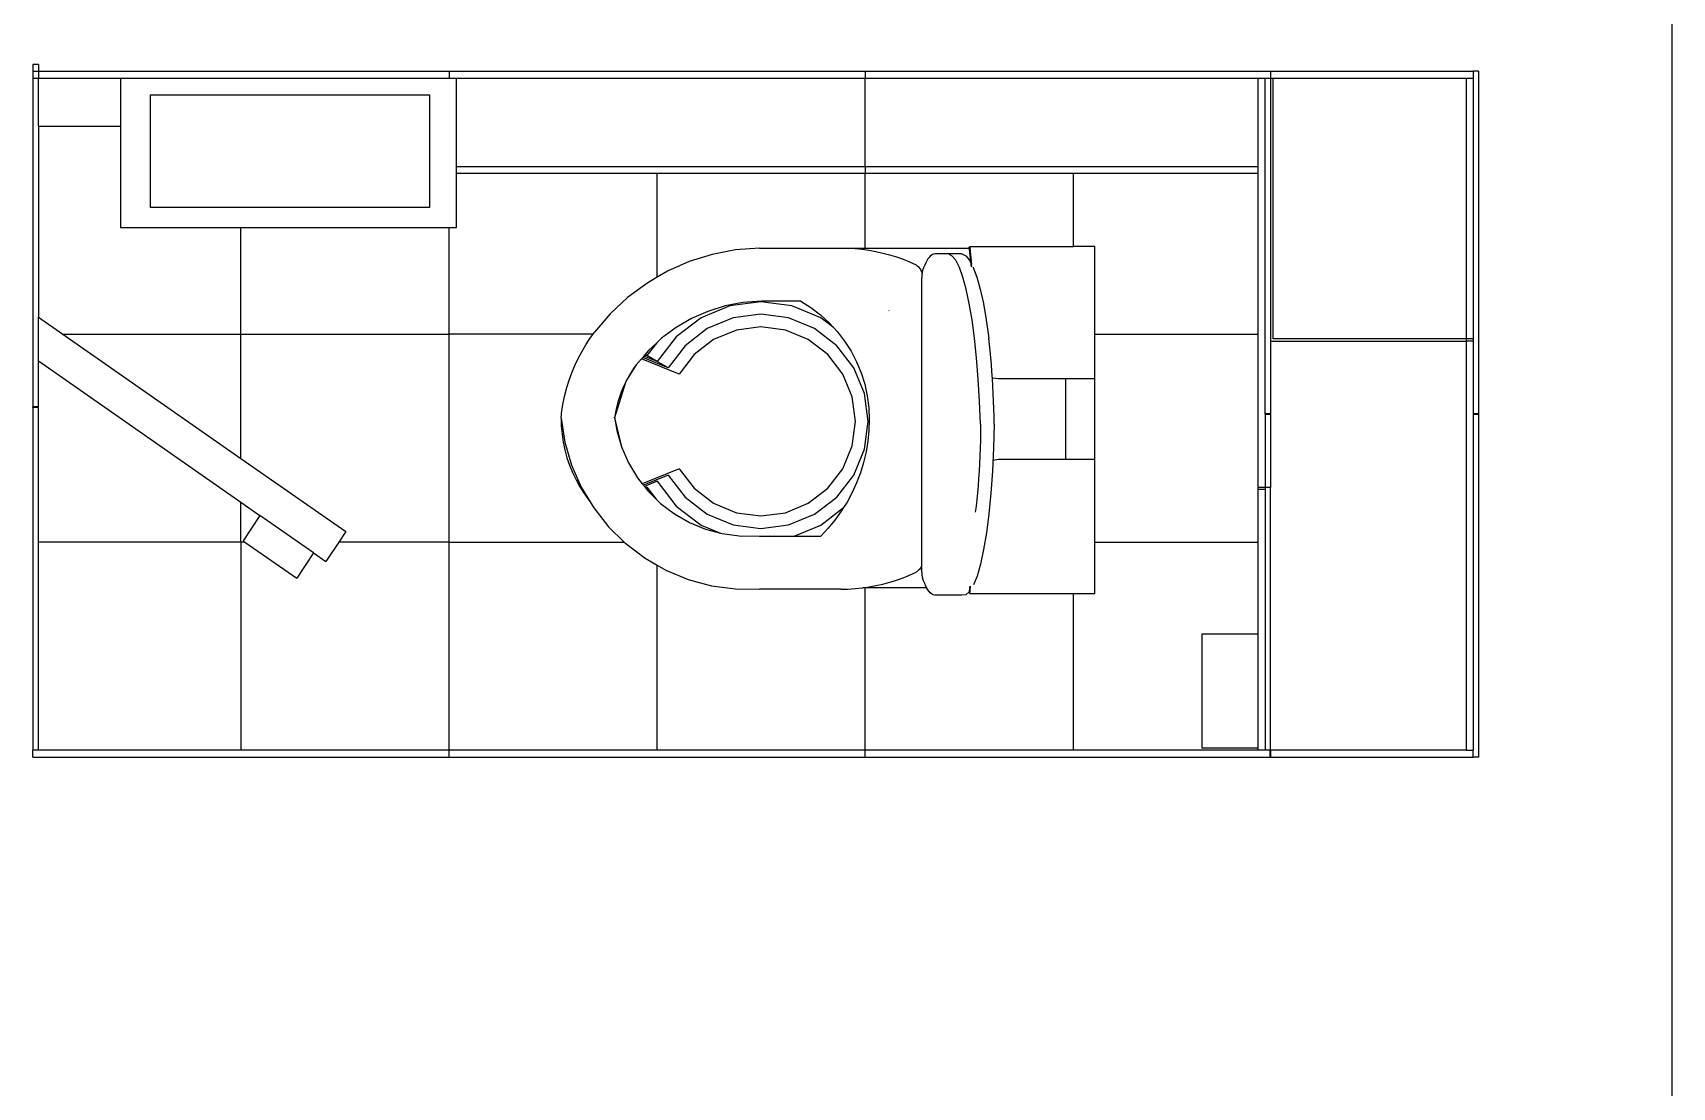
# Model space of a CAD drawing. Extents: x -4167 to 4036, y -7353 to 7975.
# Drawn here: x 1673 to 4036, y -229 to 1292 of the extents above; entities that cross this region are included whole.
import ezdxf

# ---------------------------------------------------------------- set-up
doc = ezdxf.new("R2010")
doc.units = 0
doc.layers.get('0').update_dxf_attribs({"linetype": 'CONTINUOUS'})

msp = doc.modelspace()

# ---------------------------------------------------------------- linework, layer by layer
for p, q in [((4035.8, -7353.2), (4035.8, 7974.9)), ((1680.7, 1246.5), (1672.7, 1246.5)), ((1672.7, 1246.5), (1672.7, 1236.5)), ((1672.7, 1236.5), (1672.7, 1226.5)), ((1672.7, 1236.5), (1680.7, 1236.5)), ((1680.7, 1246.5), (1680.7, 1236.5)), ((1680.7, 1236.5), (2272.7, 1236.5)), ((1680.7, 1236.5), (1680.7, 1226.5)), ((2272.7, 1236.5), (2872.7, 1236.5)), ((2272.7, 1236.5), (2272.7, 1226.5)), ((2872.7, 1236.5), (3456.7, 1236.5)), ((2872.7, 1236.5), (2872.7, 1226.5)), ((3456.7, 1236.5), (3456.7, 1226.5)), ((3456.7, 1236.5), (3748.7, 1236.5)), ((3756.7, 1236.5), (3748.7, 1236.5)), ((3748.7, 1236.5), (3748.7, 1226.5)), ((3756.7, 1236.5), (3756.7, 742.5)), ((1672.7, 1226.5), (1680.7, 1226.5)), ((1672.7, 1226.5), (1672.7, 752.5)), ((1680.7, 1226.5), (1799.3, 1226.5)), ((1680.7, 1157.5), (1680.7, 1226.5)), ((1799.3, 1226.5), (1799.3, 1157.5)), ((1799.3, 1226.5), (2272.7, 1226.5)), ((2272.7, 1226.5), (2283.4, 1226.5)), ((2283.4, 1226.5), (2872.7, 1226.5)), ((2283.4, 1099.1), (2283.4, 1226.5)), ((2872.7, 1226.5), (3438.7, 1226.5)), ((2872.7, 1099.1), (2872.7, 1226.5)), ((3438.7, 1226.5), (3438.7, 1099.1)), ((3438.7, 1226.5), (3448.7, 1226.5)), ((3448.7, 1226.5), (3448.7, 742.5)), ((3448.7, 1226.5), (3456.7, 1226.5)), ((3456.7, 1226.5), (3456.7, 847.5)), ((3456.7, 1226.5), (3460.5, 1226.5)), ((3460.5, 850.5), (3460.5, 1226.5)), ((3460.5, 1226.5), (3738.7, 1226.5)), ((3738.7, 1226.5), (3738.7, 850.5)), ((3738.7, 1226.5), (3748.7, 1226.5)), ((3748.7, 1226.5), (3748.7, 850.5)), ((1842.2, 1202.6), (2244.4, 1202.6)), ((1842.2, 1040.1), (1842.2, 1202.6)), ((2244.4, 1202.6), (2244.4, 1040.1)), ((1680.7, 1157.5), (1799.3, 1157.5)), ((1680.7, 1157.5), (1680.7, 882.1)), ((1799.3, 1157.5), (1799.3, 1011.3)), ((2283.4, 1099.1), (2872.7, 1099.1)), ((2283.4, 1089.1), (2283.4, 1099.1)), ((2572.7, 1089.1), (2283.4, 1089.1)), ((2283.4, 1011.3), (2283.4, 1089.1)), ((2572.7, 939.6), (2572.7, 1089.1)), ((2872.7, 1089.1), (2572.7, 1089.1)), ((2872.7, 1099.1), (3438.7, 1099.1)), ((2872.7, 1099.1), (2872.7, 1089.1)), ((2872.7, 981.6), (2872.7, 1089.1)), ((3172.7, 1089.1), (2872.7, 1089.1)), ((3172.7, 983.6), (3172.7, 1089.1)), ((3438.7, 1089.1), (3172.7, 1089.1)), ((3438.7, 1099.1), (3438.7, 1089.1)), ((3438.7, 1089.1), (3438.7, 857.5)), ((2244.4, 1040.1), (1842.2, 1040.1)), ((1799.3, 1011.3), (1972.7, 1011.3)), ((1972.7, 857.5), (1972.7, 1011.3)), ((1972.7, 1011.3), (2272.7, 1011.3)), ((2272.7, 857.5), (2272.7, 1011.3)), ((2272.7, 1011.3), (2283.4, 1011.3)), ((2651.9, 972.4), (2618.9, 962.1)), ((2685.7, 978.9), (2651.9, 972.4)), ((2720.1, 981.6), (2685.7, 978.9)), ((2720.1, 981.6), (2837.5, 981.6)), ((2837.5, 981.6), (2847.7, 981.4)), ((2837.5, 981.6), (2872.7, 981.6)), ((2847.7, 981.4), (2857.9, 980.8)), ((2857.9, 980.8), (2868, 979.8)), ((2868, 979.8), (2878, 978.4)), ((2872.7, 981.6), (3023.6, 981.6)), ((2878, 978.4), (2888, 976.6)), ((2888, 976.6), (2898, 974.4)), ((2898, 974.4), (2907.8, 971.8)), ((2907.8, 971.8), (2917.5, 968.8)), ((2966.3, 969.9), (2964.7, 968.1)), ((2967.9, 971.4), (2966.3, 969.9)), ((2969.6, 972.4), (2967.9, 971.4)), ((2971.2, 973), (2969.6, 972.4)), ((2972.9, 973.2), (2971.2, 973)), ((2992.1, 973.2), (2972.9, 973.2)), ((2997.6, 970.4), (2992.1, 973.2)), ((3011.8, 973.2), (2992.1, 973.2)), ((3003.1, 963.9), (2997.6, 970.4)), ((3011.8, 973.2), (3017.4, 970.4)), ((3017.4, 970.4), (3023, 963.9)), ((3025.6, 954.5), (3022.6, 983.5)), ((3023.4, 983.6), (3023.6, 981.6)), ((3023.4, 983.6), (3172.7, 983.6)), ((3023.6, 981.6), (3023.7, 980.5)), ((3023.6, 981.6), (3026, 958.1)), ((3203.4, 983.6), (3172.7, 983.6)), ((3203.4, 857.5), (3203.4, 983.6)), ((2587.4, 948.1), (2572.7, 939.6)), ((2618.9, 962.1), (2587.4, 948.1)), ((2917.5, 968.8), (2927.1, 965.5)), ((2927.1, 965.5), (2936.6, 961.7)), ((2936.6, 961.7), (2945.9, 957.6)), ((2945.9, 957.6), (2947.1, 956.6)), ((2947.1, 956.6), (2948.3, 955.6)), ((2948.3, 955.6), (2949.4, 954.4)), ((2949.4, 954.4), (2950.4, 953.2)), ((2950.4, 953.2), (2951.3, 952)), ((2951.3, 952), (2952.2, 950.6)), ((2952.2, 950.6), (2952.9, 949.2)), ((2952.9, 949.2), (2953.5, 947.8)), ((2953.5, 947.8), (2954.1, 946.3)), ((2954.1, 946.3), (2954.5, 944.8)), ((2954.6, 946), (2954.5, 944.8)), ((2954.8, 947.1), (2954.6, 946)), ((2955, 948.2), (2954.8, 947.1)), ((2955.2, 949.1), (2955, 948.2)), ((2956.7, 953.2), (2955.2, 949.1)), ((2958.3, 957), (2956.7, 953.2)), ((2959.8, 960.4), (2958.3, 957)), ((2961.4, 963.3), (2959.8, 960.4)), ((2963, 965.9), (2961.4, 963.3)), ((2964.7, 968.1), (2963, 965.9)), ((3008.4, 953.5), (3003.1, 963.9)), ((3013.4, 939.6), (3008.4, 953.5)), ((3023, 963.9), (3026, 958.1)), ((3026.4, 954.5), (3026, 958.1)), ((3028.2, 953.8), (3028.3, 953.6)), ((3028.3, 953.6), (3033.5, 939.6)), ((2557.6, 930.7), (2530, 910.1)), ((2572.7, 939.6), (2557.6, 930.7)), ((2953.8, 934.7), (2953.7, 933.2)), ((2953.7, 933.2), (2953.7, 523)), ((2953.9, 937.8), (2953.8, 936.3)), ((2953.8, 936.3), (2953.8, 934.7)), ((2954, 939.3), (2953.9, 937.8)), ((2954.1, 940.7), (2954, 939.3)), ((2954.2, 942.1), (2954.1, 940.7)), ((2954.3, 943.5), (2954.2, 942.1)), ((2954.5, 944.8), (2954.3, 943.5)), ((3018.2, 922.1), (3013.4, 939.6)), ((3022.6, 901.5), (3018.2, 922.1)), ((3033.5, 939.6), (3038.4, 922.3)), ((3038.4, 922.3), (3042.9, 901.7)), ((2530, 910.1), (2504.8, 886.6)), ((2677.6, 898.3), (2635.9, 881.1)), ((2670.6, 898.1), (2645.9, 890.3)), ((2696, 903), (2670.6, 898.1)), ((2722.2, 904.2), (2677.6, 898.3)), ((2723.1, 905.1), (2696, 903)), ((2766.9, 898.3), (2722.2, 904.2)), ((2779.9, 905.1), (2723.1, 905.1)), ((2808.5, 881.1), (2766.9, 898.3)), ((2779.9, 905.1), (2794.4, 895.9)), ((3026.6, 877.9), (3022.6, 901.5)), ((3042.9, 901.7), (3047, 878.1)), ((1680.7, 882.1), (1715.9, 857.5)), ((1680.7, 818.8), (1680.7, 882.1)), ((2504.8, 886.6), (2482.4, 860.3)), ((2622.2, 879.9), (2599.9, 866.8)), ((2635.9, 881.1), (2600.2, 853.6)), ((2645.9, 890.3), (2622.2, 879.9)), ((2682.3, 880.8), (2645, 865.4)), ((2722.2, 886.1), (2682.3, 880.8)), ((2762.2, 880.8), (2722.2, 886.1)), ((2799.5, 865.4), (2762.2, 880.8)), ((2794.4, 895.9), (2808.1, 885.3)), ((2808.1, 885.3), (2820.8, 873.7)), ((2826.9, 867), (2808.5, 881.1)), ((2907, 891.2), (2906.4, 891.4)), ((3030.1, 851.7), (3026.6, 877.9)), ((3047, 878.1), (3050.6, 851.8)), ((1715.9, 857.5), (1972.7, 857.5)), ((1715.9, 857.5), (1972.7, 678.3)), ((1972.7, 678.3), (1972.7, 857.5)), ((1972.7, 857.5), (2272.7, 857.5)), ((2480.4, 857.5), (2272.7, 857.5)), ((2272.7, 557.5), (2272.7, 857.5)), ((2469.7, 841.8), (2475.8, 851.2)), ((2475.8, 851.2), (2480.4, 857.5)), ((2480.4, 857.5), (2482.4, 860.3)), ((2579.1, 851.4), (2572.3, 845)), ((2600.2, 853.6), (2572.8, 817.9)), ((2599.9, 866.8), (2579.1, 851.4)), ((2645, 865.4), (2613, 840.8)), ((2687, 863.2), (2654.1, 849.6)), ((2722.2, 867.9), (2687, 863.2)), ((2757.5, 863.2), (2722.2, 867.9)), ((2790.4, 849.6), (2757.5, 863.2)), ((2831.5, 840.8), (2799.5, 865.4)), ((2820.8, 873.7), (2826.9, 867)), ((2826.9, 867), (2832.4, 861)), ((2832.4, 861), (2842.9, 847.3)), ((3033.2, 823.1), (3030.1, 851.7)), ((3051.7, 842.7), (3050.6, 851.8)), ((3203.4, 857.5), (3438.7, 857.5)), ((3203.4, 793.1), (3203.4, 857.5)), ((3438.7, 857.5), (3438.7, 636.5)), ((2458.7, 822.2), (2463.9, 832.1)), ((2463.9, 832.1), (2469.7, 841.8)), ((2555.1, 827.6), (2553.6, 825.8)), ((2560.2, 833.7), (2555.1, 827.6)), ((2558, 826.4), (2555.1, 827.6)), ((2572.3, 845), (2558, 826.4)), ((2572.3, 845), (2560.2, 833.7)), ((2613, 840.8), (2588.5, 808.8)), ((2625.9, 828), (2604.2, 799.7)), ((2654.1, 849.6), (2625.9, 828)), ((2818.6, 828), (2790.4, 849.6)), ((2840.3, 799.7), (2818.6, 828)), ((2856, 808.8), (2831.5, 840.8)), ((2842.9, 847.3), (2852.1, 832.7)), ((2852.1, 832.7), (2860, 817.5)), ((3052.7, 833.3), (3051.7, 842.7)), ((3053.7, 823.6), (3052.7, 833.3)), ((3456.7, 847.5), (3738.7, 847.5)), ((3456.7, 847.5), (3456.7, 742.5)), ((3738.7, 850.5), (3460.5, 850.5)), ((3748.7, 850.5), (3738.7, 850.5)), ((3738.7, 850.5), (3738.7, 847.5)), ((3748.7, 847.5), (3738.7, 847.5)), ((3738.7, 847.5), (3738.7, 257.5)), ((3748.7, 850.5), (3748.7, 847.5)), ((3748.7, 847.5), (3748.7, 742.5)), ((1680.7, 752.5), (1680.7, 818.8)), ((1680.7, 818.8), (1972.7, 615)), ((2449.6, 801.6), (2453.9, 812)), ((2453.9, 812), (2458.7, 822.2)), ((2542.6, 813), (2528.7, 791)), ((2538.8, 807.8), (2534.6, 801.4)), ((2542.6, 813), (2538.8, 807.8)), ((2550.3, 822), (2542.6, 813)), ((2551.9, 823.9), (2550.3, 822)), ((2604.2, 799.7), (2550.3, 822)), ((2553.6, 825.8), (2551.9, 823.9)), ((2588.5, 808.8), (2551.9, 823.9)), ((2572.8, 817.9), (2553.6, 825.8)), ((2558, 826.4), (2554.4, 826.8)), ((2572.8, 817.9), (2558, 826.4)), ((2588.5, 808.8), (2572.8, 817.9)), ((2871.5, 771.6), (2856, 808.8)), ((2860, 817.5), (2866.6, 801.5)), ((3035.6, 792.7), (3033.2, 823.1)), ((3054.5, 813.7), (3053.7, 823.6)), ((3055.3, 803.5), (3054.5, 813.7)), ((3056, 793.1), (3055.3, 803.5)), ((2439.6, 769.4), (2442.4, 780.3)), ((2442.4, 780.3), (2445.7, 791)), ((2445.7, 791), (2449.6, 801.6)), ((2527.1, 787.9), (2511.2, 736.7)), ((2523.8, 781), (2520.9, 773.9)), ((2527.1, 787.9), (2523.8, 781)), ((2528.7, 791), (2527.1, 787.9)), ((2530.7, 794.7), (2528.7, 791)), ((2534.6, 801.4), (2530.7, 794.7)), ((2853.9, 766.9), (2840.3, 799.7)), ((2866.6, 801.5), (2871.8, 785.1)), ((2871.8, 785.1), (2875.5, 768.3)), ((3037.5, 760.7), (3035.6, 792.7)), ((3064.8, 793.1), (3055.9, 794.1)), ((3056.6, 782.5), (3056, 793.1)), ((3057.2, 771.8), (3056.6, 782.5)), ((3161.2, 793.1), (3064.8, 793.1)), ((3203.4, 793.1), (3161.2, 793.1)), ((3161.2, 793.1), (3161.2, 676.8)), ((3203.4, 676.8), (3203.4, 793.1)), ((2435.4, 747.2), (2437.2, 758.4)), ((2437.2, 758.4), (2439.6, 769.4)), ((2516, 759.3), (2514.1, 751.8)), ((2518.3, 766.6), (2516, 759.3)), ((2520.9, 773.9), (2518.3, 766.6)), ((2858.5, 731.6), (2853.9, 766.9)), ((2876.7, 731.6), (2871.5, 771.6)), ((2875.5, 768.3), (2877.7, 751.2)), ((3038.8, 727.6), (3037.5, 760.7)), ((3057.6, 760.9), (3057.2, 771.8)), ((3058, 749.9), (3057.6, 760.9)), ((1680.7, 752.5), (1672.7, 752.5)), ((1672.7, 751.5), (1672.7, 752.5)), ((1680.7, 751.5), (1672.7, 751.5)), ((1672.7, 751.5), (1672.7, 257.5)), ((1680.7, 557.5), (1680.7, 751.5)), ((2434.1, 736.1), (2435.4, 747.2)), ((2434.1, 736.1), (2439.6, 701.8)), ((2434.1, 736.1), (2434.5, 724.6)), ((2512.5, 744.3), (2511.2, 736.7)), ((2511.2, 736.7), (2511.3, 737.7)), ((2511.2, 736.7), (2521.4, 694.7)), ((2511.3, 737.7), (2514.4, 718.6)), ((2514.1, 751.8), (2512.5, 744.3)), ((2877.7, 751.2), (2878.5, 734)), ((2878.5, 734), (2878, 718.5)), ((3058.3, 738.8), (3058, 749.9)), ((3058.5, 727.6), (3058.3, 738.8)), ((3456.7, 742.5), (3448.7, 742.5)), ((3456.7, 741.5), (3449.2, 741.5)), ((3449.2, 741.5), (3449.2, 636.5)), ((3456.7, 742.5), (3456.7, 741.5)), ((3456.7, 741.5), (3456.7, 636.5)), ((3756.7, 742.5), (3748.7, 742.5)), ((3756.7, 741.5), (3748.7, 741.5)), ((3748.7, 741.5), (3748.7, 257.5)), ((3756.7, 742.5), (3756.7, 741.5)), ((3756.7, 741.5), (3756.7, 247.5)), ((2434.5, 724.6), (2435.6, 713.1)), ((2435.6, 713.1), (2437.3, 701.7)), ((2514.4, 718.6), (2521.4, 694.7)), ((2853.9, 696.3), (2858.5, 731.6)), ((2871.5, 691.6), (2876.7, 731.6)), ((2878, 718.5), (2876.4, 703)), ((3038.7, 716.1), (3038.6, 704.6)), ((3038.8, 727.6), (3038.7, 716.1)), ((3058.5, 727.6), (3057.6, 693.3)), ((2437.3, 701.7), (2439.7, 690.4)), ((2439.6, 701.8), (2449.4, 668.4)), ((2439.7, 690.4), (2442.7, 679.3)), ((2521.4, 694.7), (2531.4, 671.8)), ((2840.3, 663.4), (2853.9, 696.3)), ((2856, 654.3), (2871.5, 691.6)), ((2873.9, 687.6), (2870.3, 672.5)), ((2876.4, 703), (2873.9, 687.6)), ((3038.3, 693.2), (3037.9, 681.9)), ((3038.6, 704.6), (3038.3, 693.2)), ((3057.6, 693.3), (3056, 660)), ((1972.7, 678.3), (2123.9, 572.8)), ((2442.7, 679.3), (2446.4, 668.4)), ((2446.4, 668.4), (2450.7, 657.7)), ((2449.4, 668.4), (2463.3, 636.6)), ((2531.4, 671.8), (2544.3, 650.4)), ((2604.2, 663.4), (2551.3, 641.5)), ((2604.2, 663.4), (2625.9, 635.2)), ((2818.6, 635.2), (2840.3, 663.4)), ((2870.3, 672.5), (2865.8, 657.6)), ((3037.4, 670.8), (3036.8, 659.9)), ((3037.9, 681.9), (3037.4, 670.8)), ((3064.9, 676.8), (3056.8, 675.2)), ((3161.2, 676.8), (3064.9, 676.8)), ((3203.4, 676.8), (3161.2, 676.8)), ((3203.4, 557.5), (3203.4, 676.8)), ((2450.7, 657.7), (2455.7, 647.3)), ((2455.7, 647.3), (2461.2, 637.2)), ((2544.3, 650.4), (2551.3, 641.5)), ((2551.3, 641.5), (2552.8, 639.6)), ((2588.5, 654.3), (2552.8, 639.6)), ((2552.8, 639.6), (2554.3, 637.6)), ((2572.8, 645.3), (2554.3, 637.6)), ((2572.8, 645.3), (2600.2, 609.5)), ((2588.5, 654.3), (2613, 622.3)), ((2831.5, 622.3), (2856, 654.3)), ((2860.2, 643), (2853.8, 628.9)), ((2865.8, 657.6), (2860.2, 643)), ((3035.3, 638.8), (3034.4, 628.7)), ((3036.1, 649.2), (3035.3, 638.8)), ((3036.8, 659.9), (3036.1, 649.2)), ((3056, 660), (3053.8, 628.2)), ((1972.7, 557.5), (1972.7, 615)), ((1972.7, 615), (2000.2, 595.8)), ((2461.2, 637.2), (2467.3, 627.4)), ((2463.3, 636.6), (2481.2, 606.9)), ((2467.3, 627.4), (2474, 618.1)), ((2474, 618.1), (2475.8, 615.9)), ((2554.3, 637.6), (2555.8, 635.8)), ((2558, 636.8), (2555.8, 635.8)), ((2555.8, 635.8), (2559.7, 630.8)), ((2558, 636.8), (2571.4, 619.4)), ((2559.7, 630.8), (2571.4, 619.4)), ((2571.4, 619.4), (2577.5, 613.4)), ((2613, 622.3), (2645, 597.8)), ((2625.9, 635.2), (2654.1, 613.5)), ((2790.4, 613.5), (2818.6, 635.2)), ((2799.5, 597.8), (2831.5, 622.3)), ((2846.4, 615.2), (2841.5, 607.4)), ((2853.8, 628.9), (2846.4, 615.2)), ((3033.4, 619), (3032.3, 609.6)), ((3034.4, 628.7), (3033.4, 619)), ((3053.8, 628.2), (3050.8, 598.4)), ((3449.2, 636.5), (3438.7, 636.5)), ((3438.7, 636.5), (3438.7, 633.5)), ((3449.2, 633.5), (3438.7, 633.5)), ((3438.7, 633.5), (3438.7, 557.5)), ((3449.2, 636.5), (3449.2, 633.5)), ((3456.7, 636.5), (3449.2, 636.5)), ((3449.2, 633.5), (3449.2, 257.5)), ((3456.7, 257.5), (3456.7, 636.5)), ((2000.2, 595.8), (1976, 559.2)), ((2077.3, 542), (2000.2, 595.8)), ((2481.2, 606.9), (2502.7, 579.6)), ((2577.5, 613.4), (2597.5, 598.3)), ((2597.5, 598.3), (2619.1, 585.9)), ((2600.2, 609.5), (2635.9, 582.1)), ((2645, 597.8), (2682.3, 582.4)), ((2654.1, 613.5), (2687, 599.9)), ((2687, 599.9), (2722.2, 595.3)), ((2722.2, 595.3), (2757.5, 599.9)), ((2757.5, 599.9), (2790.4, 613.5)), ((2762.2, 582.4), (2799.5, 597.8)), ((2808.5, 582.1), (2841.5, 607.4)), ((2838.1, 602), (2829, 589.4)), ((2841.5, 607.4), (2838.1, 602)), ((3032.3, 609.6), (3031.1, 600.6)), ((3050.8, 598.4), (3047.3, 571.1)), ((2123.9, 572.8), (2113.8, 557.5)), ((2502.7, 579.6), (2525.2, 557.5)), ((2619.1, 585.9), (2642.2, 576.4)), ((2635.9, 582.1), (2664.2, 570.4)), ((2642.2, 576.4), (2664.2, 570.4)), ((2664.2, 570.4), (2666.3, 569.8)), ((2666.3, 569.8), (2691, 566.4)), ((2682.3, 582.4), (2722.2, 577.1)), ((2722.2, 577.1), (2762.2, 582.4)), ((2770, 566.1), (2808.5, 582.1)), ((2819.1, 577.4), (2808.4, 566.1)), ((2829, 589.4), (2819.1, 577.4)), ((3047.3, 571.1), (3043.3, 546.8)), ((1972.7, 557.5), (1680.7, 557.5)), ((1680.7, 257.5), (1680.7, 557.5)), ((1978.3, 557.5), (1972.7, 557.5)), ((1972.7, 557.5), (1972.7, 257.5)), ((1976, 559.2), (1978.3, 557.5)), ((1978.3, 557.5), (2053.1, 505.4)), ((2113.8, 557.5), (2095.3, 529.5)), ((2272.7, 557.5), (2113.8, 557.5)), ((2272.7, 257.5), (2272.7, 557.5)), ((2272.7, 557.5), (2525.2, 557.5)), ((2525.2, 557.5), (2527.5, 555.3)), ((2527.5, 555.3), (2555.2, 534.3)), ((2691, 566.4), (2720.4, 566.1)), ((2720.4, 566.1), (2770, 566.1)), ((2770, 566.1), (2808.4, 566.1)), ((3043.3, 546.8), (3038.8, 525.9)), ((3203.4, 557.5), (3438.7, 557.5)), ((3203.4, 483.6), (3203.4, 557.5)), ((3438.7, 557.5), (3438.7, 425)), ((2077.3, 542), (2053.1, 505.4)), ((2077.3, 542), (2095.3, 529.5)), ((2555.2, 534.3), (2572.7, 524.3)), ((2572.7, 257.5), (2572.7, 524.3)), ((2572.7, 524.3), (2585.3, 517.1)), ((2952.5, 520.6), (2951.7, 519.3)), ((2953.3, 522), (2952.5, 520.6)), ((2953.7, 523), (2953.3, 522)), ((2953.7, 523), (2953.7, 521)), ((2953.7, 521), (2953.7, 519.5)), ((3038.8, 525.9), (3033.8, 508.6)), ((2585.3, 517.1), (2617.4, 503.8)), ((2617.4, 503.8), (2651, 494.7)), ((2888.1, 494.8), (2898, 497)), ((2898, 497), (2907.9, 499.7)), ((2907.9, 499.7), (2917.6, 502.7)), ((2917.6, 502.7), (2927.2, 506.1)), ((2927.2, 506.1), (2936.6, 509.9)), ((2936.6, 509.9), (2945.9, 514.1)), ((2947.2, 514.9), (2945.9, 514.1)), ((2948.5, 515.9), (2947.2, 514.9)), ((2949.6, 516.9), (2948.5, 515.9)), ((2950.7, 518), (2949.6, 516.9)), ((2951.7, 519.3), (2950.7, 518)), ((2953.7, 519.5), (2953.8, 517.9)), ((2953.8, 517.9), (2953.8, 516.4)), ((2953.8, 516.4), (2953.9, 514.9)), ((2953.9, 514.9), (2954, 513.5)), ((2954, 513.5), (2954.1, 512.1)), ((2954.1, 512.1), (2954.3, 510.8)), ((2954.3, 510.8), (2954.4, 509.6)), ((2954.4, 509.6), (2954.6, 508.4)), ((2954.6, 508.4), (2954.8, 507.4)), ((2954.8, 507.4), (2955, 506.5)), ((2955, 506.5), (2955.2, 505.7)), ((2956.7, 501.5), (2955.2, 505.7)), ((2958.3, 497.7), (2956.7, 501.5)), ((2959.8, 494.2), (2958.3, 497.7)), ((3033.8, 508.6), (3028.8, 495.8)), ((2651, 494.7), (2685.4, 490)), ((2685.4, 490), (2720.1, 489.6)), ((2837.5, 489.6), (2720.1, 489.6)), ((2837.5, 489.6), (2847.7, 489.9)), ((2847.7, 489.9), (2857.9, 490.5)), ((2857.9, 490.5), (2868, 491.5)), ((2868, 491.5), (2869.1, 491.6)), ((2869.1, 491.6), (2878.1, 492.9)), ((2872.7, 491.6), (2869.1, 491.6)), ((2872.7, 257.5), (2872.7, 491.6)), ((2961.2, 491.6), (2872.7, 491.6)), ((2878.1, 492.9), (2888.1, 494.8)), ((2961.2, 491.6), (2959.8, 494.2)), ((2961.4, 491.2), (2961.2, 491.6)), ((2963, 488.5), (2961.4, 491.2)), ((2964.6, 486.3), (2963, 488.5)), ((2966.3, 484.5), (2964.6, 486.3)), ((2967.9, 483), (2966.3, 484.5)), ((2969.6, 482), (2967.9, 483)), ((2971.2, 481.4), (2969.6, 482)), ((2972.9, 481.2), (2971.2, 481.4)), ((3011.8, 481.2), (2972.9, 481.2)), ((3017.5, 481.5), (3011.8, 481.2)), ((3023.1, 486.2), (3017.5, 481.5)), ((3022.6, 483.7), (3022.9, 486.8)), ((3022.9, 486.8), (3023.7, 494)), ((3023.8, 487.3), (3023.1, 486.2)), ((3023.4, 483.6), (3023.8, 487.3)), ((3023.4, 483.6), (3023.7, 486.7)), ((3023.4, 483.6), (3172.7, 483.6)), ((3023.8, 487.3), (3024.5, 494.1)), ((3172.7, 257.5), (3172.7, 483.6)), ((3172.7, 483.6), (3203.4, 483.6)), ((3357.6, 425), (3357.6, 260.4)), ((3438.7, 425), (3357.6, 425)), ((3438.7, 425), (3438.7, 260.4)), ((3438.7, 260.4), (3357.6, 260.4)), ((3438.7, 260.4), (3438.7, 257.5)), ((1672.7, 247.5), (1672.7, 257.5)), ((1680.7, 257.5), (1672.7, 257.5)), ((1672.7, 247.5), (2272.7, 247.5)), ((1972.7, 257.5), (1680.7, 257.5)), ((2272.7, 257.5), (1972.7, 257.5)), ((2272.7, 247.5), (2272.7, 257.5)), ((2572.7, 257.5), (2272.7, 257.5)), ((2272.7, 247.5), (2872.7, 247.5)), ((2872.7, 257.5), (2572.7, 257.5)), ((2872.7, 247.5), (2872.7, 257.5)), ((3172.7, 257.5), (2872.7, 257.5)), ((2872.7, 247.5), (3456.5, 247.5)), ((3438.7, 257.5), (3172.7, 257.5)), ((3449.2, 257.5), (3438.7, 257.5)), ((3456.5, 257.5), (3449.2, 257.5)), ((3456.5, 247.5), (3456.5, 257.5)), ((3456.7, 257.5), (3456.5, 257.5)), ((3456.5, 247.5), (3457.2, 247.5)), ((3457.2, 257.5), (3456.7, 257.5)), ((3457.2, 247.5), (3457.2, 257.5)), ((3738.7, 257.5), (3457.2, 257.5)), ((3457.2, 247.5), (3748.7, 247.5)), ((3738.7, 257.5), (3748.7, 257.5)), ((3748.7, 247.5), (3748.7, 257.5)), ((3756.7, 247.5), (3748.7, 247.5))]:
    msp.add_line(p, q)

doc.saveas('drawing.dxf')
